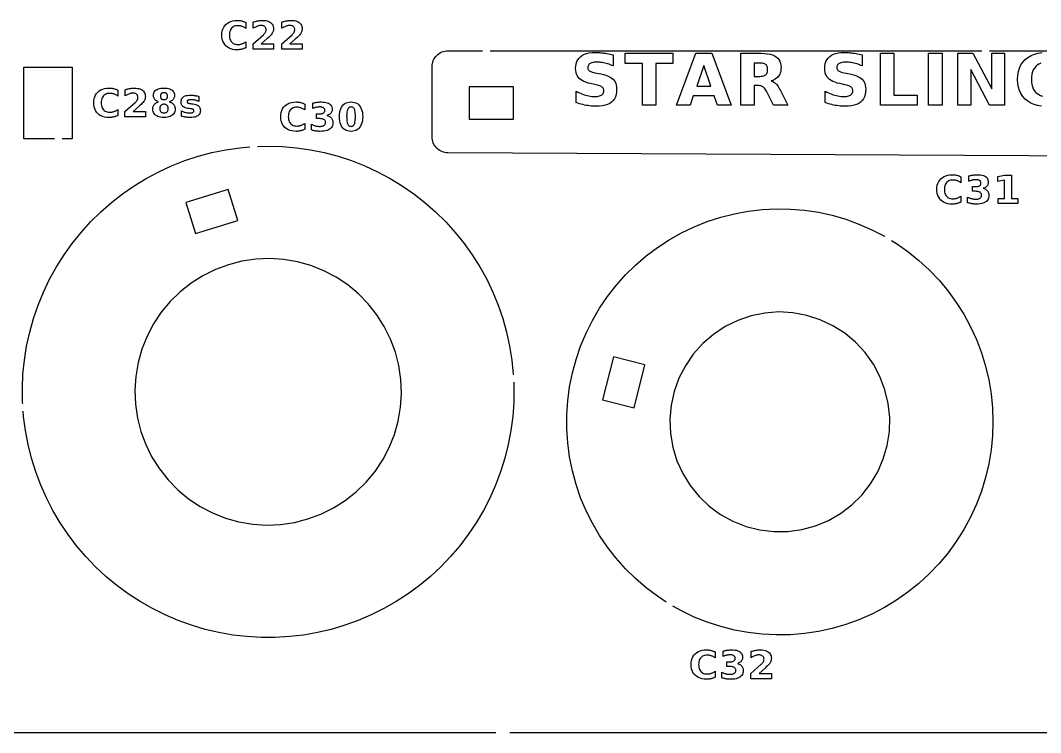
# Model space of a CAD drawing. Header units: millimetres. Extents: x 0 to 300, y 5 to 290.
# Drawn here: x 133.6 to 221.1, y 150 to 211.1 of the extents above; entities that cross this region are included whole.
import ezdxf

# ---------------------------------------------------------------- set-up
doc = ezdxf.new("R2010")
doc.units = ezdxf.units.MM
doc.layers.add('CUT', color=1, linetype='CONTINUOUS')
doc.layers.add('ENGRAVE', color=5, linetype='CONTINUOUS')

msp = doc.modelspace()

# ---------------------------------------------------------------- linework, layer by layer
at = {"layer": 'CUT', "color": 1}
for points in [[(242.2026, 199.3496), (170.2911, 199.7184), (170.1586, 199.7255), (170.0257, 199.7459), (169.8954, 199.7791), (169.7689, 199.825), (169.6475, 199.8829), (169.5324, 199.9525), (169.4246, 200.0329), (169.3252, 200.1235), (169.2351, 200.2234), (169.1552, 200.3316), (169.0862, 200.4471), (169.0289, 200.5688), (168.9837, 200.6954), (168.9512, 200.8259), (168.9315, 200.959), (168.925, 201.0915), (168.925, 207.1018), (168.9315, 207.2348), (168.9513, 207.3683), (168.9841, 207.4992), (169.0296, 207.6262), (169.0873, 207.7482), (169.1567, 207.864), (169.237, 207.9723), (169.3277, 208.0723), (169.4277, 208.163), (169.536, 208.2433), (169.6518, 208.3127), (169.7738, 208.3704), (169.9008, 208.4159), (170.0317, 208.4487), (170.1652, 208.4685), (170.2982, 208.475), (173.259, 208.475)], [(173.909, 208.475), (216.059, 208.475)], [(216.709, 208.475), (245.7018, 208.475)], [(136.55, 200.925), (133.925, 200.925), (133.925, 207.075), (138.075, 207.075), (138.075, 200.925), (137.2, 200.925)], [(133.8256, 178.2023), (133.8176, 178.3137), (133.8001, 179.5283), (133.8526, 180.7418), (133.9749, 181.9503), (134.1667, 183.1498), (134.4272, 184.3362), (134.7557, 185.5056), (135.1509, 186.6542), (135.6117, 187.7781), (136.1365, 188.8735), (136.7235, 189.9369), (137.3709, 190.9648), (138.0763, 191.9536), (138.8376, 192.9001), (139.6521, 193.8012), (140.5172, 194.6539), (141.4299, 195.4554), (142.3874, 196.2029), (143.3863, 196.894), (144.4233, 197.5264), (145.4951, 198.098), (146.598, 198.607), (147.7284, 199.0515), (148.8826, 199.4302), (150.0566, 199.7417), (151.2467, 199.9851), (152.4487, 200.1596), (153.3022, 200.2335)], [(153.9507, 200.2729), (154.8731, 200.2995), (156.0872, 200.2644), (157.2974, 200.1595), (158.4995, 199.9851), (159.6895, 199.7417), (160.8635, 199.4301), (162.0177, 199.0514), (163.1481, 198.6068), (164.251, 198.0979), (165.3228, 197.5263), (166.3598, 196.8938), (167.3587, 196.2027), (168.3161, 195.4552), (169.2289, 194.6537), (170.0939, 193.801), (170.9084, 192.8999), (171.6697, 191.9533), (172.3751, 190.9645), (173.0224, 189.9367), (173.6094, 188.8732), (174.1342, 187.7778), (174.595, 186.6539), (174.9902, 185.5053), (175.3187, 184.3359), (175.5792, 183.1495), (175.7709, 181.95), (175.8933, 180.7415), (175.8952, 180.6959)], [(189.0059, 161.1907), (188.2467, 161.6867), (187.2809, 162.4131), (186.3652, 163.2018), (185.5037, 164.0492), (184.7, 164.9517), (183.9578, 165.9054), (183.2802, 166.906), (182.6702, 167.9492), (182.1305, 169.0305), (181.6634, 170.145), (181.271, 171.288), (180.9551, 172.4545), (180.7169, 173.6392), (180.5575, 174.8371), (180.4776, 176.043), (180.4776, 177.2514), (180.5575, 178.4573), (180.7169, 179.6552), (180.9551, 180.8399), (181.2711, 182.0063), (181.6635, 183.1493), (182.1306, 184.2639), (182.6703, 185.3451), (183.2803, 186.3883), (183.9579, 187.389), (184.7002, 188.3426), (185.5039, 189.2451), (186.3654, 190.0925), (187.2811, 190.8812), (188.2469, 191.6075), (189.2586, 192.2685), (190.3118, 192.8611), (191.4018, 193.3829), (192.5239, 193.8315), (193.6733, 194.2049), (194.8448, 194.5016), (196.0333, 194.7201), (197.2337, 194.8597), (198.4407, 194.9196), (199.649, 194.8996), (200.8533, 194.7998), (202.0484, 194.6206), (203.2291, 194.3628), (204.3901, 194.0276), (205.5265, 193.6164), (206.6331, 193.1309), (207.7053, 192.5734), (207.7549, 192.5432)], [(208.3106, 192.2059), (208.7383, 191.9462), (209.7276, 191.2521), (210.6688, 190.4942), (211.5579, 189.6757), (212.391, 188.8003), (213.1643, 187.8717), (213.8747, 186.894), (214.5188, 185.8715), (215.094, 184.8087), (215.5976, 183.7102), (216.0276, 182.5808), (216.3819, 181.4255), (216.6592, 180.2492), (216.8581, 179.0572), (216.9778, 177.8547), (217.0177, 176.6469), (216.9777, 175.4391), (216.858, 174.2366), (216.6591, 173.0446), (216.3819, 171.8683), (216.0275, 170.713), (215.5975, 169.5836), (215.0938, 168.4851), (214.5186, 167.4223), (213.8745, 166.3998), (213.1642, 165.4222), (212.3908, 164.4936), (211.5577, 163.6181), (210.6686, 162.7997), (209.7273, 162.0418), (208.738, 161.3477), (207.705, 160.7206), (206.6329, 160.1631), (205.5262, 159.6776), (204.3898, 159.2664), (203.2288, 158.9312), (202.0481, 158.6734), (200.853, 158.4943), (199.6487, 158.3945), (198.4404, 158.3745), (197.2334, 158.4344), (196.033, 158.574), (194.8445, 158.7926), (193.673, 159.0893), (192.5237, 159.4627), (191.4015, 159.9113), (190.3115, 160.4331), (189.562, 160.8549)], [(175.9233, 180.0465), (175.9457, 179.528), (175.9282, 178.3134), (175.8408, 177.1019), (175.6837, 175.8974), (175.4574, 174.704), (175.1628, 173.5256), (174.8008, 172.3661), (174.3726, 171.2294), (173.8796, 170.1193), (173.3234, 169.0394), (172.706, 167.9933), (172.0293, 166.9846), (171.2957, 166.0165), (170.5075, 165.0923), (169.6673, 164.215), (168.778, 163.3876), (167.8425, 162.6128), (166.864, 161.8932), (165.8456, 161.2312), (164.7907, 160.6289), (163.7029, 160.0884), (162.5858, 159.6115), (161.443, 159.1997), (160.2784, 158.8544), (159.0959, 158.5768), (157.8994, 158.3678), (156.6927, 158.2281), (155.4801, 158.1581), (154.2654, 158.1582), (153.0527, 158.2281), (151.8461, 158.3679), (150.6496, 158.5769), (149.467, 158.8545), (148.3025, 159.1998), (147.1597, 159.6116), (146.0426, 160.0885), (144.9548, 160.629), (143.9, 161.2313), (142.8816, 161.8934), (141.903, 162.613), (140.9675, 163.3878), (140.0782, 164.2153), (139.2381, 165.0925), (138.4499, 166.0168), (137.7163, 166.9849), (137.0396, 167.9936), (136.4222, 169.0397), (135.8661, 170.1196), (135.3731, 171.2297), (134.9449, 172.3664), (134.5829, 173.5259), (134.2883, 174.7043), (134.0621, 175.8977), (133.905, 177.1022), (133.8724, 177.554)], [(125.6, 150), (174.4, 150)], [(175.6, 150), (224.4, 150)]]:
    msp.add_lwpolyline(points, dxfattribs=at)
for points in [[(172.105, 202.605), (175.895, 202.605), (175.895, 205.395), (172.105, 205.395), (172.105, 202.605)], [(152.2695, 193.9214), (151.438, 196.5846), (147.8203, 195.4551), (148.6518, 192.7919), (152.2695, 193.9214)], [(164.8324, 184.8223), (164.1927, 185.8327), (163.4509, 186.7707), (162.6151, 187.626), (161.6945, 188.3893), (160.6991, 189.0521), (159.6399, 189.6073), (158.5285, 190.0487), (157.377, 190.3715), (156.1981, 190.5722), (155.0047, 190.6486), (153.8098, 190.5998), (152.6266, 190.4263), (151.468, 190.1302), (150.3467, 189.7145), (149.275, 189.1839), (148.2646, 188.5442), (147.3266, 187.8024), (146.4713, 186.9666), (145.708, 186.046), (145.0452, 185.0506), (144.49, 183.9914), (144.0486, 182.88), (143.7258, 181.7286), (143.5251, 180.5497), (143.4488, 179.3562), (143.4976, 178.1614), (143.671, 176.9781), (143.9672, 175.8195), (144.3828, 174.6982), (144.9134, 173.6265), (145.5531, 172.6161), (146.2949, 171.6781), (147.1307, 170.8228), (148.0513, 170.0596), (149.0467, 169.3967), (150.1059, 168.8416), (151.2173, 168.4002), (152.3688, 168.0773), (153.5477, 167.8766), (154.7411, 167.8003), (155.936, 167.8491), (157.1192, 168.0225), (158.2778, 168.3187), (159.3991, 168.7343), (160.4708, 169.2649), (161.4812, 169.9046), (162.4192, 170.6464), (163.2745, 171.4822), (164.0377, 172.4029), (164.7006, 173.3982), (165.2558, 174.4574), (165.6972, 175.5688), (166.02, 176.7203), (166.2207, 177.8992), (166.297, 179.0926), (166.2482, 180.2875), (166.0748, 181.4707), (165.7786, 182.6293), (165.363, 183.7506), (164.8324, 184.8223)], [(198.6632, 186.0716), (197.4587, 185.984), (196.2753, 185.7432), (195.1323, 185.353), (194.0487, 184.8198), (193.0421, 184.1525), (192.1291, 183.3619), (191.3248, 182.461), (190.6422, 181.4647), (190.0926, 180.3893), (189.6851, 179.2524), (189.4263, 178.0728), (189.3205, 176.8697), (189.3693, 175.663), (189.5721, 174.4725), (189.9255, 173.3176), (190.4236, 172.2174), (191.0584, 171.19), (191.8193, 170.2521), (192.6939, 169.4193), (193.6678, 168.7051), (194.7251, 168.1214), (195.8483, 167.6776), (197.0191, 167.3811), (198.2181, 167.2368), (199.4258, 167.247), (200.6222, 167.4115), (201.7878, 167.7277), (202.9034, 168.1903), (203.9506, 168.7918), (204.9124, 169.5223), (205.7728, 170.3697), (206.5178, 171.3203), (207.1352, 172.3583), (207.6147, 173.4667), (207.9486, 174.6273), (208.1313, 175.8211), (208.1598, 177.0285), (208.0337, 178.2296), (207.755, 179.4047), (207.3284, 180.5346), (206.7608, 181.6006), (206.0615, 182.5852), (205.2421, 183.4724), (204.3159, 184.2475), (203.2982, 184.8978), (202.2058, 185.4126), (201.0564, 185.7835), (199.8691, 186.0043), (198.6632, 186.0716)], [(187.1825, 181.5294), (184.4779, 182.2143), (183.5475, 178.5403), (186.2521, 177.8554), (187.1825, 181.5294)]]:
    msp.add_lwpolyline(points, close=True, dxfattribs=at)
at = {"layer": 'ENGRAVE', "color": 5}
for points in [[(152.9114, 208.7097), (152.8527, 208.6835), (152.7932, 208.6598), (152.7328, 208.6385), (152.6716, 208.6196), (152.6097, 208.6032), (152.5468, 208.5893), (152.4831, 208.5779), (152.4184, 208.569), (152.3529, 208.5627), (152.2864, 208.5589), (152.219, 208.5576), (152.0237, 208.5671), (151.8423, 208.5953), (151.675, 208.6425), (151.5217, 208.7085), (151.3824, 208.7933), (151.2571, 208.897), (151.1487, 209.0168), (151.06, 209.1501), (150.991, 209.2968), (150.9417, 209.4569), (150.9122, 209.6304), (150.9023, 209.8174), (150.9122, 210.0049), (150.9417, 210.1788), (150.991, 210.3393), (151.06, 210.4862), (151.1487, 210.6196), (151.2571, 210.7394), (151.3824, 210.8431), (151.5217, 210.928), (151.675, 210.994), (151.8423, 211.0411), (152.0237, 211.0694), (152.219, 211.0788), (152.2864, 211.0775), (152.3529, 211.0737), (152.4184, 211.0674), (152.4831, 211.0585), (152.5468, 211.0472), (152.6097, 211.0332), (152.6716, 211.0168), (152.7328, 210.998), (152.7932, 210.9767), (152.8527, 210.9529), (152.9114, 210.9268), (152.9694, 210.8981), (152.9694, 210.3952), (152.9114, 210.4331), (152.8538, 210.4674), (152.7964, 210.4982), (152.7393, 210.5254), (152.6825, 210.5492), (152.6259, 210.5694), (152.569, 210.5863), (152.5111, 210.6001), (152.4522, 210.6109), (152.3923, 210.6186), (152.3314, 210.6232), (152.2695, 210.6247), (152.1617, 210.6187), (152.0619, 210.6008), (151.97, 210.571), (151.8861, 210.5292), (151.8101, 210.4755), (151.7421, 210.4099), (151.6835, 210.3337), (151.6354, 210.2485), (151.5981, 210.1543), (151.5714, 210.0511), (151.5554, 209.9388), (151.5501, 209.8174), (151.5554, 209.6966), (151.5714, 209.5847), (151.5981, 209.4817), (151.6354, 209.3877), (151.6835, 209.3027), (151.7421, 209.2266), (151.8101, 209.1609), (151.8861, 209.1072), (151.97, 209.0655), (152.0619, 209.0356), (152.1617, 209.0177), (152.2695, 209.0117), (152.3314, 209.0133), (152.3923, 209.0179), (152.4522, 209.0256), (152.5111, 209.0363), (152.569, 209.0502), (152.6259, 209.0671), (152.6825, 209.0873), (152.7393, 209.111), (152.7964, 209.1383), (152.8538, 209.1691), (152.9114, 209.2034), (152.9694, 209.2412), (152.9694, 208.7383), (152.9114, 208.7097)], [(155.3455, 208.6048), (153.5796, 208.6048), (153.5796, 209.0655), (154.4666, 209.8483), (154.5045, 209.884), (154.539, 209.9194), (154.57, 209.9545), (154.5975, 209.9894), (154.6217, 210.024), (154.6424, 210.0583), (154.6598, 210.0927), (154.674, 210.1276), (154.6851, 210.1629), (154.693, 210.1986), (154.6978, 210.2348), (154.6994, 210.2715), (154.6962, 210.3266), (154.6866, 210.378), (154.6707, 210.4257), (154.6484, 210.4697), (154.6197, 210.51), (154.5846, 210.5466), (154.5443, 210.5784), (154.4997, 210.6044), (154.451, 210.6247), (154.398, 210.6392), (154.3408, 210.6478), (154.2794, 210.6507), (154.2298, 210.649), (154.1787, 210.6438), (154.126, 210.6351), (154.0718, 210.6229), (154.0161, 210.6072), (153.9588, 210.5881), (153.9001, 210.5655), (153.84, 210.5395), (153.7785, 210.5102), (153.7157, 210.4774), (153.6516, 210.4413), (153.5861, 210.4017), (153.5861, 210.9356), (153.6565, 210.958), (153.7266, 210.9785), (153.7965, 210.9972), (153.866, 211.0141), (153.9353, 211.029), (154.0044, 211.0422), (154.0731, 211.0534), (154.1413, 211.0625), (154.209, 211.0696), (154.2764, 211.0747), (154.3432, 211.0778), (154.4097, 211.0788), (154.5496, 211.0735), (154.6788, 211.0575), (154.7972, 211.0308), (154.9048, 210.9934), (155.0016, 210.9454), (155.0875, 210.8867), (155.1614, 210.8185), (155.2218, 210.7419), (155.2688, 210.6568), (155.3024, 210.5634), (155.3225, 210.4615), (155.3292, 210.3513), (155.3264, 210.2858), (155.3179, 210.2219), (155.3036, 210.1594), (155.2837, 210.0984), (155.258, 210.039), (155.2267, 209.981), (155.1862, 209.9205), (155.1332, 209.8536), (155.0676, 209.7802), (154.9894, 209.7003), (154.8987, 209.614), (154.7954, 209.5212), (154.2762, 209.0655), (155.3455, 209.0655), (155.3455, 208.6048)], [(157.7982, 208.6048), (156.0322, 208.6048), (156.0322, 209.0655), (156.9193, 209.8483), (156.9572, 209.884), (156.9916, 209.9194), (157.0226, 209.9545), (157.0502, 209.9894), (157.0744, 210.024), (157.0951, 210.0583), (157.1125, 210.0927), (157.1267, 210.1276), (157.1378, 210.1629), (157.1457, 210.1986), (157.1505, 210.2348), (157.152, 210.2715), (157.1488, 210.3266), (157.1393, 210.378), (157.1233, 210.4257), (157.101, 210.4697), (157.0723, 210.51), (157.0373, 210.5466), (156.9969, 210.5784), (156.9524, 210.6044), (156.9036, 210.6247), (156.8507, 210.6392), (156.7935, 210.6478), (156.7321, 210.6507), (156.6825, 210.649), (156.6314, 210.6438), (156.5787, 210.6351), (156.5245, 210.6229), (156.4688, 210.6072), (156.4115, 210.5881), (156.3527, 210.5655), (156.2927, 210.5395), (156.2312, 210.5102), (156.1684, 210.4774), (156.1043, 210.4413), (156.0388, 210.4017), (156.0388, 210.9356), (156.1091, 210.958), (156.1793, 210.9785), (156.2491, 210.9972), (156.3187, 211.0141), (156.388, 211.029), (156.457, 211.0422), (156.5257, 211.0534), (156.5939, 211.0625), (156.6617, 211.0696), (156.729, 211.0747), (156.7959, 211.0778), (156.8623, 211.0788), (157.0023, 211.0735), (157.1315, 211.0575), (157.2499, 211.0308), (157.3575, 210.9934), (157.4542, 210.9454), (157.5402, 210.8867), (157.6141, 210.8185), (157.6745, 210.7419), (157.7215, 210.6568), (157.7551, 210.5634), (157.7752, 210.4615), (157.7819, 210.3513), (157.7791, 210.2858), (157.7705, 210.2219), (157.7563, 210.1594), (157.7363, 210.0984), (157.7107, 210.039), (157.6794, 209.981), (157.6389, 209.9205), (157.5859, 209.8536), (157.5203, 209.7802), (157.4421, 209.7003), (157.3514, 209.614), (157.2481, 209.5212), (156.7289, 209.0655), (157.7982, 209.0655), (157.7982, 208.6048)], [(184.2179, 207.2723), (184.0981, 207.3158), (183.9792, 207.3549), (183.8613, 207.3894), (183.7445, 207.4195), (183.6292, 207.445), (183.516, 207.4659), (183.4051, 207.4822), (183.2962, 207.4938), (183.1895, 207.5007), (183.085, 207.5031), (182.9537, 207.4999), (182.8344, 207.4905), (182.727, 207.4747), (182.6315, 207.4527), (182.5479, 207.4243), (182.4763, 207.3897), (182.4161, 207.3484), (182.3669, 207.3002), (182.3286, 207.245), (182.3012, 207.1828), (182.2848, 207.1137), (182.2794, 207.0376), (182.2831, 206.9801), (182.2941, 206.927), (182.3126, 206.8783), (182.3384, 206.834), (182.3716, 206.7941), (182.4121, 206.7586), (182.4624, 206.726), (182.5247, 206.6951), (182.599, 206.6657), (182.6853, 206.6379), (182.7837, 206.6117), (182.8941, 206.587), (183.3834, 206.4885), (183.6192, 206.4345), (183.831, 206.3718), (184.019, 206.3005), (184.1831, 206.2206), (184.3234, 206.1321), (184.4397, 206.035), (184.5355, 205.9264), (184.6138, 205.8036), (184.6747, 205.6665), (184.7182, 205.5151), (184.7443, 205.3495), (184.753, 205.1696), (184.7409, 204.9344), (184.7045, 204.7202), (184.6438, 204.527), (184.5588, 204.3547), (184.4495, 204.2034), (184.3159, 204.073), (184.1574, 203.9632), (183.9732, 203.8733), (183.7635, 203.8034), (183.5281, 203.7534), (183.2672, 203.7235), (182.9806, 203.7135), (182.8393, 203.7157), (182.6978, 203.7224), (182.5561, 203.7336), (182.4143, 203.7493), (182.2723, 203.7694), (182.1302, 203.794), (181.9879, 203.823), (181.8457, 203.8564), (181.7035, 203.894), (181.5612, 203.9359), (181.419, 203.9822), (181.2768, 204.0327), (181.2768, 205.0025), (181.4182, 204.93), (181.5581, 204.8638), (181.6964, 204.8037), (181.8331, 204.7499), (181.9682, 204.7023), (182.1018, 204.6609), (182.2338, 204.6258), (182.3642, 204.597), (182.4931, 204.5747), (182.6204, 204.5587), (182.7461, 204.5492), (182.8702, 204.546), (182.9906, 204.5495), (183.1013, 204.5599), (183.2021, 204.5773), (183.2932, 204.6017), (183.3746, 204.633), (183.4461, 204.6713), (183.5072, 204.7161), (183.5572, 204.7668), (183.596, 204.8235), (183.6238, 204.8862), (183.6405, 204.9548), (183.646, 205.0294), (183.6422, 205.0964), (183.6309, 205.158), (183.6121, 205.2144), (183.5857, 205.2654), (183.5517, 205.3112), (183.5102, 205.3516), (183.4575, 205.3888), (183.3897, 205.4246), (183.307, 205.4591), (183.2092, 205.4922), (183.0964, 205.5241), (182.9687, 205.5546), (182.524, 205.653), (182.3112, 205.7055), (182.1184, 205.7674), (181.9455, 205.8388), (181.7926, 205.9196), (181.6597, 206.0099), (181.5468, 206.1096), (181.4524, 206.2201), (181.3752, 206.3426), (181.3152, 206.4773), (181.2723, 206.6241), (181.2465, 206.783), (181.238, 206.954), (181.2499, 207.1673), (181.2857, 207.3635), (181.3454, 207.5426), (181.4289, 207.7047), (181.5364, 207.8496), (181.6677, 207.9775), (181.8213, 208.0869), (181.9959, 208.1764), (182.1913, 208.2461), (182.4077, 208.2958), (182.6449, 208.3256), (182.903, 208.3356), (183.0259, 208.3341), (183.15, 208.3295), (183.2753, 208.3218), (183.4017, 208.3111), (183.5292, 208.2973), (183.6579, 208.2804), (183.788, 208.2605), (183.9195, 208.2375), (184.0526, 208.2114), (184.1871, 208.1822), (184.3231, 208.15), (184.4606, 208.1148), (184.4606, 207.1719), (184.3388, 207.2243), (184.2179, 207.2723)], [(188.1038, 207.3867), (188.1038, 203.8), (186.955, 203.8), (186.955, 207.3867), (185.4749, 207.3867), (185.4749, 208.255), (189.5808, 208.255), (189.5808, 207.3867), (188.1038, 207.3867)], [(192.9077, 208.255), (194.5578, 203.8), (193.403, 203.8), (193.1225, 204.6116), (191.3262, 204.6116), (191.0427, 203.8), (189.8879, 203.8), (191.5381, 208.255), (192.9077, 208.255)], [(197.428, 208.2468), (197.6822, 208.2222), (197.9104, 208.1812), (198.1124, 208.1237), (198.2884, 208.0499), (198.4382, 207.9596), (198.5635, 207.8516), (198.6661, 207.7245), (198.7459, 207.5784), (198.8029, 207.4132), (198.8371, 207.229), (198.8485, 207.0256), (198.8425, 206.8828), (198.8248, 206.7488), (198.7951, 206.6236), (198.7536, 206.5071), (198.7003, 206.3994), (198.6351, 206.3005), (198.558, 206.2102), (198.4688, 206.1281), (198.3677, 206.0544), (198.2545, 205.9889), (198.1293, 205.9317), (197.9921, 205.8828), (198.0693, 205.8611), (198.1438, 205.8319), (198.2155, 205.7951), (198.2845, 205.7508), (198.3508, 205.699), (198.4143, 205.6396), (198.4766, 205.571), (198.5391, 205.4916), (198.6019, 205.4013), (198.665, 205.3001), (198.7282, 205.1881), (198.7918, 205.0652), (199.4154, 203.8), (198.192, 203.8), (197.6489, 204.907), (197.5941, 205.0126), (197.539, 205.1063), (197.4837, 205.1883), (197.4281, 205.2585), (197.3723, 205.3169), (197.3162, 205.3636), (197.2569, 205.401), (197.1914, 205.4316), (197.1196, 205.4553), (197.0417, 205.4723), (196.9575, 205.4825), (196.8671, 205.4859), (196.5419, 205.4859), (196.5419, 203.8), (195.3931, 203.8), (195.3931, 208.255), (197.1476, 208.255), (197.428, 208.2468)], [(205.5728, 207.2723), (205.4529, 207.3158), (205.3341, 207.3549), (205.2162, 207.3894), (205.0993, 207.4195), (204.9841, 207.445), (204.8709, 207.4659), (204.7599, 207.4822), (204.6511, 207.4938), (204.5444, 207.5007), (204.4399, 207.5031), (204.3086, 207.4999), (204.1892, 207.4905), (204.0818, 207.4747), (203.9863, 207.4527), (203.9028, 207.4243), (203.8312, 207.3897), (203.771, 207.3484), (203.7218, 207.3002), (203.6835, 207.245), (203.6561, 207.1828), (203.6397, 207.1137), (203.6342, 207.0376), (203.6379, 206.9801), (203.649, 206.927), (203.6674, 206.8783), (203.6932, 206.834), (203.7264, 206.7941), (203.767, 206.7586), (203.8173, 206.726), (203.8796, 206.6951), (203.9539, 206.6657), (204.0402, 206.6379), (204.1386, 206.6117), (204.2489, 206.587), (204.7383, 206.4885), (204.974, 206.4345), (205.1859, 206.3718), (205.3739, 206.3005), (205.538, 206.2206), (205.6782, 206.1321), (205.7946, 206.035), (205.8903, 205.9264), (205.9687, 205.8036), (206.0296, 205.6665), (206.0731, 205.5151), (206.0992, 205.3495), (206.1079, 205.1696), (206.0958, 204.9344), (206.0593, 204.7202), (205.9986, 204.527), (205.9136, 204.3547), (205.8043, 204.2034), (205.6708, 204.073), (205.5123, 203.9632), (205.3281, 203.8733), (205.1184, 203.8034), (204.883, 203.7534), (204.622, 203.7235), (204.3355, 203.7135), (204.1941, 203.7157), (204.0526, 203.7224), (203.911, 203.7336), (203.7692, 203.7493), (203.6272, 203.7694), (203.485, 203.794), (203.3428, 203.823), (203.2006, 203.8564), (203.0583, 203.894), (202.9161, 203.9359), (202.7739, 203.9822), (202.6316, 204.0327), (202.6316, 205.0025), (202.7731, 204.93), (202.9129, 204.8638), (203.0512, 204.8037), (203.188, 204.7499), (203.3231, 204.7023), (203.4567, 204.6609), (203.5887, 204.6258), (203.7191, 204.597), (203.848, 204.5747), (203.9752, 204.5587), (204.1009, 204.5492), (204.2251, 204.546), (204.3455, 204.5495), (204.4561, 204.5599), (204.557, 204.5773), (204.6481, 204.6017), (204.7294, 204.633), (204.801, 204.6713), (204.862, 204.7161), (204.912, 204.7668), (204.9509, 204.8235), (204.9787, 204.8862), (204.9953, 204.9548), (205.0009, 205.0294), (204.9971, 205.0964), (204.9858, 205.158), (204.9669, 205.2144), (204.9405, 205.2654), (204.9066, 205.3112), (204.8651, 205.3516), (204.8124, 205.3888), (204.7446, 205.4246), (204.6618, 205.4591), (204.5641, 205.4922), (204.4513, 205.5241), (204.3235, 205.5546), (203.8789, 205.653), (203.6661, 205.7055), (203.4733, 205.7674), (203.3004, 205.8388), (203.1475, 205.9196), (203.0146, 206.0099), (202.9017, 206.1096), (202.8073, 206.2201), (202.7301, 206.3426), (202.67, 206.4773), (202.6272, 206.6241), (202.6014, 206.783), (202.5928, 206.954), (202.6048, 207.1673), (202.6406, 207.3635), (202.7003, 207.5426), (202.7838, 207.7047), (202.8912, 207.8496), (203.0225, 207.9775), (203.1762, 208.0869), (203.3508, 208.1764), (203.5462, 208.2461), (203.7625, 208.2958), (203.9998, 208.3256), (204.2579, 208.3356), (204.3808, 208.3341), (204.5049, 208.3295), (204.6301, 208.3218), (204.7565, 208.3111), (204.8841, 208.2973), (205.0128, 208.2804), (205.1429, 208.2605), (205.2744, 208.2375), (205.4074, 208.2114), (205.542, 208.1822), (205.678, 208.15), (205.8155, 208.1148), (205.8155, 207.1719), (205.6937, 207.2243), (205.5728, 207.2723)], [(210.5269, 204.6683), (210.5269, 203.8), (207.3609, 203.8), (207.3609, 208.255), (208.5098, 208.255), (208.5098, 204.6683), (210.5269, 204.6683)], [(211.4994, 208.255), (212.6482, 208.255), (212.6482, 203.8), (211.4994, 203.8), (211.4994, 208.255)], [(216.921, 208.255), (218.0101, 208.255), (218.0101, 203.8), (216.7271, 203.8), (215.1068, 206.8556), (215.1068, 203.8), (214.0176, 203.8), (214.0176, 208.255), (215.3007, 208.255), (216.921, 205.1995), (216.921, 208.255)], [(197.4851, 206.3729), (197.543, 206.4139), (197.5909, 206.4635), (197.63, 206.5227), (197.6605, 206.5915), (197.6822, 206.6699), (197.6953, 206.7579), (197.6997, 206.8556), (197.6953, 206.9522), (197.6822, 207.0392), (197.6605, 207.1167), (197.63, 207.1845), (197.5909, 207.2426), (197.543, 207.2912), (197.4851, 207.3313), (197.4158, 207.3642), (197.3352, 207.3897), (197.2433, 207.4079), (197.14, 207.4189), (197.0253, 207.4225), (196.5419, 207.4225), (196.5419, 206.2797), (197.0253, 206.2797), (197.14, 206.2834), (197.2433, 206.2946), (197.3352, 206.3132), (197.4158, 206.3393), (197.4851, 206.3729)], [(192.2244, 207.2106), (191.6127, 205.4382), (192.8331, 205.4382), (192.2244, 207.2106)], [(141.8664, 202.8787), (141.8069, 202.8549), (141.7465, 202.8336), (141.6854, 202.8148), (141.6234, 202.7984), (141.5605, 202.7844), (141.4968, 202.7731), (141.4321, 202.7642), (141.3666, 202.7579), (141.3001, 202.7541), (141.2327, 202.7528), (141.0374, 202.7622), (140.856, 202.7905), (140.6887, 202.8376), (140.5354, 202.9036), (140.3961, 202.9885), (140.2708, 203.0922), (140.1624, 203.212), (140.0737, 203.3452), (140.0047, 203.4919), (139.9554, 203.6521), (139.9259, 203.8256), (139.916, 204.0126), (139.9259, 204.2), (139.9554, 204.374), (140.0047, 204.5344), (140.0737, 204.6813), (140.1624, 204.8147), (140.2708, 204.9346), (140.3961, 205.0383), (140.5354, 205.1231), (140.6887, 205.1891), (140.856, 205.2363), (141.0374, 205.2645), (141.2327, 205.274), (141.3001, 205.2727), (141.3666, 205.2689), (141.4321, 205.2626), (141.4968, 205.2537), (141.5605, 205.2423), (141.6234, 205.2284), (141.6854, 205.212), (141.7465, 205.1931), (141.8069, 205.1718), (141.8664, 205.1481), (141.9252, 205.1219), (141.9831, 205.0933), (141.9831, 204.5904), (141.9252, 204.6282), (141.8675, 204.6625), (141.8101, 204.6933), (141.753, 204.7206), (141.6962, 204.7443), (141.6396, 204.7645), (141.5827, 204.7814), (141.5248, 204.7953), (141.4659, 204.806), (141.406, 204.8137), (141.3451, 204.8183), (141.2832, 204.8199), (141.1754, 204.8139), (141.0756, 204.796), (140.9837, 204.7661), (140.8998, 204.7244), (140.8239, 204.6707), (140.7559, 204.605), (140.6972, 204.5289), (140.6492, 204.4437), (140.6118, 204.3495), (140.5851, 204.2462), (140.5691, 204.1339), (140.5638, 204.0126), (140.5691, 203.8917), (140.5851, 203.7798), (140.6118, 203.6769), (140.6492, 203.5829), (140.6972, 203.4978), (140.7559, 203.4217), (140.8239, 203.3561), (140.8998, 203.3024), (140.9837, 203.2606), (141.0756, 203.2308), (141.1754, 203.2129), (141.2832, 203.2069), (141.3451, 203.2084), (141.406, 203.213), (141.4659, 203.2207), (141.5248, 203.2315), (141.5827, 203.2453), (141.6396, 203.2622), (141.6962, 203.2824), (141.753, 203.3062), (141.8101, 203.3334), (141.8675, 203.3642), (141.9252, 203.3986), (141.9831, 203.4364), (141.9831, 202.9335), (141.9252, 202.9048), (141.8664, 202.8787)], [(144.3592, 202.8), (142.5933, 202.8), (142.5933, 203.2606), (143.4803, 204.0435), (143.5182, 204.0792), (143.5527, 204.1146), (143.5837, 204.1497), (143.6113, 204.1845), (143.6354, 204.2191), (143.6561, 204.2535), (143.6735, 204.2879), (143.6878, 204.3227), (143.6988, 204.358), (143.7068, 204.3938), (143.7115, 204.43), (143.7131, 204.4667), (143.7099, 204.5218), (143.7003, 204.5732), (143.6844, 204.6209), (143.6621, 204.6649), (143.6334, 204.7052), (143.5983, 204.7417), (143.558, 204.7736), (143.5134, 204.7996), (143.4647, 204.8199), (143.4117, 204.8343), (143.3545, 204.843), (143.2932, 204.8459), (143.2436, 204.8442), (143.1924, 204.8389), (143.1398, 204.8302), (143.0856, 204.818), (143.0298, 204.8024), (142.9725, 204.7832), (142.9138, 204.7607), (142.8537, 204.7347), (142.7923, 204.7053), (142.7295, 204.6726), (142.6653, 204.6364), (142.5998, 204.5969), (142.5998, 205.1307), (142.6702, 205.1531), (142.7403, 205.1737), (142.8102, 205.1924), (142.8798, 205.2092), (142.9491, 205.2242), (143.0181, 205.2373), (143.0868, 205.2485), (143.155, 205.2577), (143.2228, 205.2648), (143.2901, 205.2699), (143.357, 205.2729), (143.4234, 205.274), (143.5634, 205.2686), (143.6926, 205.2526), (143.8109, 205.2259), (143.9185, 205.1886), (144.0153, 205.1406), (144.1013, 205.0819), (144.1751, 205.0137), (144.2355, 204.937), (144.2825, 204.852), (144.3161, 204.7586), (144.3363, 204.6567), (144.343, 204.5464), (144.3401, 204.481), (144.3316, 204.417), (144.3173, 204.3546), (144.2974, 204.2936), (144.2718, 204.2341), (144.2404, 204.1761), (144.2, 204.1157), (144.1469, 204.0487), (144.0813, 203.9753), (144.0032, 203.8955), (143.9124, 203.8091), (143.8091, 203.7163), (143.2899, 203.2606), (144.3592, 203.2606), (144.3592, 202.8)], [(145.2387, 204.2147), (145.1922, 204.2549), (145.1518, 204.299), (145.1174, 204.347), (145.0894, 204.3988), (145.0675, 204.4545), (145.0519, 204.5139), (145.0426, 204.5771), (145.0395, 204.6441), (145.0458, 204.7425), (145.065, 204.8329), (145.0968, 204.9151), (145.1414, 204.9891), (145.1988, 205.055), (145.2689, 205.1128), (145.3514, 205.1621), (145.4458, 205.2023), (145.5521, 205.2337), (145.6704, 205.2561), (145.8006, 205.2695), (145.9428, 205.274), (146.0839, 205.2695), (146.2133, 205.2561), (146.331, 205.2339), (146.4368, 205.2027), (146.531, 205.1626), (146.6133, 205.1136), (146.6835, 205.0561), (146.7408, 204.9902), (146.7855, 204.9161), (146.8173, 204.8337), (146.8365, 204.743), (146.8428, 204.6441), (146.8397, 204.5771), (146.8303, 204.5139), (146.8146, 204.4545), (146.7926, 204.3988), (146.7643, 204.347), (146.7297, 204.299), (146.689, 204.2549), (146.6423, 204.2147), (146.5895, 204.1786), (146.5308, 204.1464), (146.466, 204.1182), (146.3952, 204.0939), (146.4743, 204.0688), (146.5467, 204.0389), (146.6123, 204.0042), (146.6712, 203.9648), (146.7234, 203.9207), (146.7688, 203.8718), (146.8073, 203.8183), (146.8389, 203.7603), (146.8634, 203.6978), (146.8809, 203.6309), (146.8914, 203.5595), (146.8949, 203.4836), (146.8883, 203.3681), (146.8682, 203.2623), (146.8349, 203.1664), (146.7882, 203.0803), (146.7282, 203.004), (146.6549, 202.9375), (146.5684, 202.8811), (146.469, 202.8349), (146.3568, 202.799), (146.2317, 202.7733), (146.0937, 202.7579), (145.9428, 202.7528), (145.7913, 202.7579), (145.6528, 202.7733), (145.5271, 202.799), (145.4143, 202.8349), (145.3145, 202.8811), (145.2274, 202.9375), (145.1536, 203.004), (145.0932, 203.0803), (145.0462, 203.1664), (145.0126, 203.2623), (144.9925, 203.3681), (144.9857, 203.4836), (144.9892, 203.5595), (144.9998, 203.6309), (145.0173, 203.6978), (145.0418, 203.7603), (145.0733, 203.8183), (145.1119, 203.8718), (145.1573, 203.9207), (145.2094, 203.9648), (145.2683, 204.0042), (145.334, 204.0389), (145.4063, 204.0688), (145.4854, 204.0939), (145.4147, 204.1182), (145.35, 204.1464), (145.2913, 204.1786), (145.2387, 204.2147)], [(145.652, 204.4524), (145.6677, 204.4171), (145.6878, 204.3855), (145.7125, 204.3576), (145.7412, 204.3337), (145.7739, 204.3142), (145.8103, 204.299), (145.8506, 204.2882), (145.8948, 204.2817), (145.9428, 204.2795), (145.9897, 204.2817), (146.033, 204.2882), (146.0726, 204.299), (146.1084, 204.3142), (146.1406, 204.3337), (146.169, 204.3576), (146.1934, 204.3855), (146.2133, 204.4171), (146.2288, 204.4524), (146.2399, 204.4914), (146.2465, 204.5342), (146.2488, 204.5806), (146.2465, 204.627), (146.2399, 204.6697), (146.2288, 204.7086), (146.2133, 204.7437), (146.1934, 204.7751), (146.169, 204.8028), (146.1406, 204.8264), (146.1084, 204.8457), (146.0726, 204.8608), (146.033, 204.8715), (145.9897, 204.8779), (145.9428, 204.8801), (145.8948, 204.8779), (145.8506, 204.8714), (145.8103, 204.8605), (145.7739, 204.8454), (145.7412, 204.8258), (145.7125, 204.802), (145.6878, 204.7741), (145.6677, 204.7426), (145.652, 204.7076), (145.6409, 204.6689), (145.6341, 204.6265), (145.6319, 204.5806), (145.6341, 204.5342), (145.6409, 204.4914), (145.652, 204.4524)], [(145.7446, 203.8446), (145.7063, 203.8206), (145.6726, 203.7912), (145.6437, 203.7569), (145.6201, 203.718), (145.6018, 203.6744), (145.5887, 203.6263), (145.5808, 203.5735), (145.5782, 203.5161), (145.5808, 203.4588), (145.5887, 203.4061), (145.6018, 203.3581), (145.6201, 203.3147), (145.6437, 203.276), (145.6726, 203.2419), (145.7063, 203.2128), (145.7446, 203.189), (145.7873, 203.1705), (145.8346, 203.1573), (145.8864, 203.1493), (145.9428, 203.1467), (145.9986, 203.1493), (146.0498, 203.1573), (146.0966, 203.1705), (146.1388, 203.189), (146.1765, 203.2128), (146.2097, 203.2419), (146.238, 203.276), (146.2612, 203.3147), (146.2793, 203.3581), (146.2922, 203.4061), (146.2999, 203.4588), (146.3025, 203.5161), (146.2999, 203.574), (146.2922, 203.6271), (146.2793, 203.6754), (146.2612, 203.7191), (146.238, 203.7579), (146.2097, 203.792), (146.1765, 203.8211), (146.1388, 203.8449), (146.0966, 203.8634), (146.0498, 203.8767), (145.9986, 203.8846), (145.9428, 203.8872), (145.8864, 203.8846), (145.8346, 203.8766), (145.7873, 203.8632), (145.7446, 203.8446)], [(148.877, 204.1482), (148.8157, 204.171), (148.7551, 204.1916), (148.6953, 204.21), (148.6361, 204.2263), (148.5777, 204.2404), (148.5202, 204.2524), (148.4638, 204.2621), (148.4085, 204.2697), (148.3542, 204.2752), (148.301, 204.2784), (148.249, 204.2795), (148.196, 204.2783), (148.1478, 204.2749), (148.1043, 204.2691), (148.0656, 204.261), (148.0316, 204.2507), (148.0024, 204.238), (147.9778, 204.2229), (147.9576, 204.2053), (147.942, 204.1853), (147.9308, 204.1628), (147.924, 204.1377), (147.9218, 204.1102), (147.9235, 204.0878), (147.9286, 204.0672), (147.9371, 204.0484), (147.9489, 204.0314), (147.9642, 204.0162), (147.9828, 204.0028), (148.0059, 203.9909), (148.0343, 203.98), (148.0681, 203.9702), (148.1073, 203.9616), (148.1518, 203.954), (148.2018, 203.9475), (148.3043, 203.9328), (148.4454, 203.9118), (148.5701, 203.8867), (148.6786, 203.8575), (148.7709, 203.8243), (148.8468, 203.787), (148.9065, 203.7456), (148.9538, 203.6981), (148.9924, 203.6424), (149.0225, 203.5784), (149.044, 203.5062), (149.0568, 203.4258), (149.0611, 203.3371), (149.0552, 203.244), (149.0373, 203.159), (149.0074, 203.082), (148.9656, 203.013), (148.9119, 202.9521), (148.8463, 202.8993), (148.7688, 202.8545), (148.6796, 202.8179), (148.5785, 202.7894), (148.4658, 202.7691), (148.3413, 202.7569), (148.205, 202.7528), (148.1445, 202.7536), (148.0832, 202.756), (148.0213, 202.7599), (147.9587, 202.7655), (147.8954, 202.7726), (147.8315, 202.7813), (147.7669, 202.7916), (147.7017, 202.8034), (147.636, 202.8169), (147.5696, 202.8319), (147.5027, 202.8485), (147.4352, 202.8667), (147.4352, 203.3094), (147.4935, 203.2824), (147.5523, 203.2577), (147.6115, 203.2354), (147.6713, 203.2154), (147.7316, 203.1978), (147.7924, 203.1825), (147.8536, 203.1696), (147.9151, 203.159), (147.9769, 203.1507), (148.0391, 203.1449), (148.1015, 203.1413), (148.1643, 203.1402), (148.2189, 203.1415), (148.2689, 203.1454), (148.3141, 203.152), (148.3546, 203.1611), (148.3904, 203.1729), (148.4215, 203.1874), (148.4478, 203.2044), (148.4694, 203.2239), (148.4862, 203.246), (148.4982, 203.2706), (148.5054, 203.2977), (148.5077, 203.3273), (148.5061, 203.3523), (148.5011, 203.375), (148.4929, 203.3955), (148.4813, 203.4138), (148.4665, 203.4299), (148.4483, 203.4437), (148.4253, 203.456), (148.3956, 203.4673), (148.3594, 203.4777), (148.3167, 203.4871), (148.2674, 203.4956), (148.2115, 203.5031), (148.109, 203.5161), (147.9858, 203.5347), (147.8755, 203.5579), (147.7782, 203.5857), (147.6938, 203.6181), (147.6223, 203.6552), (147.5637, 203.6968), (147.516, 203.7446), (147.4769, 203.7999), (147.4465, 203.8628), (147.4248, 203.9334), (147.4118, 204.0115), (147.4075, 204.0972), (147.413, 204.1896), (147.4296, 204.2737), (147.4571, 204.3495), (147.4957, 204.4169), (147.5454, 204.4761), (147.6061, 204.5269), (147.6781, 204.5697), (147.7619, 204.6047), (147.8575, 204.6319), (147.9649, 204.6513), (148.0839, 204.663), (148.2148, 204.6669), (148.2689, 204.6662), (148.324, 204.6641), (148.38, 204.6608), (148.4369, 204.656), (148.4946, 204.6499), (148.5533, 204.6424), (148.6133, 204.6335), (148.675, 204.6231), (148.7385, 204.6111), (148.8036, 204.5976), (148.8705, 204.5825), (148.9391, 204.566), (148.9391, 204.1232), (148.877, 204.1482)], [(157.9607, 201.7155), (157.9019, 201.6893), (157.8424, 201.6656), (157.782, 201.6443), (157.7209, 201.6254), (157.6589, 201.609), (157.596, 201.5951), (157.5323, 201.5837), (157.4676, 201.5748), (157.4021, 201.5685), (157.3356, 201.5647), (157.2683, 201.5634), (157.0729, 201.5729), (156.8916, 201.6011), (156.7242, 201.6483), (156.5709, 201.7143), (156.4316, 201.7991), (156.3063, 201.9028), (156.1979, 202.0226), (156.1092, 202.1559), (156.0402, 202.3026), (155.9909, 202.4627), (155.9614, 202.6362), (155.9515, 202.8232), (155.9614, 203.0107), (155.9909, 203.1846), (156.0402, 203.3451), (156.1092, 203.492), (156.1979, 203.6254), (156.3063, 203.7452), (156.4316, 203.8489), (156.5709, 203.9338), (156.7242, 203.9998), (156.8916, 204.0469), (157.0729, 204.0752), (157.2683, 204.0846), (157.3356, 204.0833), (157.4021, 204.0795), (157.4676, 204.0732), (157.5323, 204.0643), (157.596, 204.0529), (157.6589, 204.039), (157.7209, 204.0226), (157.782, 204.0038), (157.8424, 203.9825), (157.9019, 203.9587), (157.9607, 203.9325), (158.0186, 203.9039), (158.0186, 203.401), (157.9607, 203.4388), (157.903, 203.4732), (157.8456, 203.5039), (157.7885, 203.5312), (157.7317, 203.5549), (157.6752, 203.5752), (157.6182, 203.5921), (157.5603, 203.6059), (157.5014, 203.6167), (157.4415, 203.6243), (157.3806, 203.629), (157.3187, 203.6305), (157.2109, 203.6245), (157.1111, 203.6066), (157.0192, 203.5768), (156.9353, 203.535), (156.8594, 203.4813), (156.7914, 203.4156), (156.7327, 203.3395), (156.6847, 203.2543), (156.6473, 203.1601), (156.6206, 203.0569), (156.6046, 202.9445), (156.5993, 202.8232), (156.6046, 202.7024), (156.6206, 202.5905), (156.6473, 202.4875), (156.6847, 202.3935), (156.7327, 202.3085), (156.7914, 202.2324), (156.8594, 202.1667), (156.9353, 202.113), (157.0192, 202.0712), (157.1111, 202.0414), (157.2109, 202.0235), (157.3187, 202.0175), (157.3806, 202.0191), (157.4415, 202.0237), (157.5014, 202.0314), (157.5603, 202.0421), (157.6182, 202.056), (157.6752, 202.0729), (157.7317, 202.0931), (157.7885, 202.1168), (157.8456, 202.1441), (157.903, 202.1749), (157.9607, 202.2092), (158.0186, 202.247), (158.0186, 201.7441), (157.9607, 201.7155)], [(160.0686, 202.8681), (160.1341, 202.834), (160.1931, 202.7946), (160.2455, 202.7501), (160.2914, 202.7003), (160.3304, 202.6456), (160.3624, 202.5861), (160.3872, 202.5219), (160.405, 202.4529), (160.4156, 202.3792), (160.4192, 202.3007), (160.4115, 202.1851), (160.3884, 202.0791), (160.35, 201.9827), (160.2962, 201.896), (160.227, 201.8189), (160.1425, 201.7514), (160.0432, 201.694), (159.9298, 201.647), (159.8023, 201.6104), (159.6607, 201.5843), (159.505, 201.5687), (159.3352, 201.5634), (159.2728, 201.5643), (159.2103, 201.5668), (159.1478, 201.571), (159.0852, 201.5768), (159.0227, 201.5843), (158.96, 201.5935), (158.8975, 201.6044), (158.8351, 201.617), (158.773, 201.6312), (158.7112, 201.6471), (158.6495, 201.6646), (158.5881, 201.6839), (158.5881, 202.1673), (158.6466, 202.1392), (158.705, 202.1135), (158.7633, 202.0902), (158.8214, 202.0693), (158.8794, 202.0507), (158.9372, 202.0346), (158.9948, 202.021), (159.0522, 202.0098), (159.1091, 202.0011), (159.1658, 201.9948), (159.2222, 201.9911), (159.2782, 201.9899), (159.358, 201.9923), (159.4313, 201.9995), (159.4981, 202.0114), (159.5585, 202.0282), (159.6124, 202.0498), (159.6599, 202.0761), (159.7004, 202.107), (159.7336, 202.142), (159.7594, 202.1811), (159.7778, 202.2244), (159.7888, 202.2719), (159.7925, 202.3235), (159.7888, 202.3766), (159.7774, 202.4253), (159.7586, 202.4694), (159.7321, 202.5091), (159.6982, 202.5443), (159.6566, 202.575), (159.6077, 202.6011), (159.5516, 202.6225), (159.4884, 202.6391), (159.4179, 202.6509), (159.3403, 202.6581), (159.2554, 202.6604), (159.0048, 202.6604), (159.0048, 203.0641), (159.2684, 203.0641), (159.3438, 203.0661), (159.4124, 203.0723), (159.4743, 203.0826), (159.5296, 203.097), (159.5781, 203.1155), (159.62, 203.1381), (159.6553, 203.165), (159.6842, 203.1961), (159.7067, 203.2315), (159.7227, 203.2712), (159.7324, 203.3153), (159.7356, 203.3636), (159.7324, 203.4085), (159.7231, 203.4498), (159.7075, 203.4877), (159.6857, 203.522), (159.6576, 203.5528), (159.6233, 203.58), (159.5833, 203.6034), (159.5381, 203.6225), (159.4878, 203.6374), (159.4323, 203.648), (159.3717, 203.6544), (159.3059, 203.6565), (159.2553, 203.6556), (159.2046, 203.6527), (159.1537, 203.648), (159.1026, 203.6413), (159.0513, 203.6328), (158.9999, 203.6224), (158.9484, 203.6101), (158.897, 203.596), (158.8457, 203.58), (158.7945, 203.5623), (158.7433, 203.5428), (158.6923, 203.5214), (158.6923, 203.9804), (158.754, 203.9971), (158.8156, 204.0123), (158.877, 204.026), (158.9382, 204.0383), (158.9993, 204.0491), (159.0601, 204.0586), (159.1207, 204.0665), (159.1809, 204.073), (159.2408, 204.0781), (159.3003, 204.0817), (159.3594, 204.0839), (159.4182, 204.0846), (159.5694, 204.0803), (159.7074, 204.0673), (159.8322, 204.0457), (159.9437, 204.0155), (160.042, 203.9767), (160.127, 203.9292), (160.1989, 203.873), (160.2577, 203.8081), (160.3034, 203.7345), (160.3361, 203.6521), (160.3557, 203.561), (160.3622, 203.4612), (160.3591, 203.3923), (160.3497, 203.3277), (160.3341, 203.2673), (160.3123, 203.2113), (160.2842, 203.1596), (160.2499, 203.1121), (160.2095, 203.069), (160.1631, 203.0304), (160.1107, 202.9963), (160.0524, 202.9667), (159.9881, 202.9415), (159.9179, 202.9209), (159.9965, 202.8971), (160.0686, 202.8681)], [(162.9125, 202.2883), (162.8619, 202.1407), (162.7968, 202.0084), (162.7172, 201.8914), (162.6243, 201.7912), (162.5194, 201.7092), (162.4023, 201.6454), (162.2731, 201.5999), (162.1317, 201.5725), (161.9783, 201.5634), (161.8243, 201.5725), (161.6826, 201.5999), (161.5531, 201.6454), (161.4357, 201.7092), (161.3306, 201.7912), (161.2377, 201.8914), (161.1581, 202.0084), (161.093, 202.1407), (161.0424, 202.2883), (161.0062, 202.4513), (160.9845, 202.6296), (160.9773, 202.8232), (160.9845, 203.0173), (161.0062, 203.196), (161.0424, 203.3593), (161.093, 203.5072), (161.1581, 203.6396), (161.2377, 203.7566), (161.3306, 203.8568), (161.4357, 203.9388), (161.5531, 204.0026), (161.6826, 204.0482), (161.8243, 204.0755), (161.9783, 204.0846), (162.1317, 204.0755), (162.2731, 204.0482), (162.4023, 204.0026), (162.5194, 203.9388), (162.6243, 203.8568), (162.7172, 203.7566), (162.7968, 203.6396), (162.8619, 203.5072), (162.9125, 203.3593), (162.9487, 203.196), (162.9704, 203.0173), (162.9776, 202.8232), (162.9704, 202.6296), (162.9487, 202.4513), (162.9125, 202.2883)], [(162.3296, 203.2165), (162.313, 203.316), (162.2917, 203.4006), (162.2655, 203.4702), (162.2338, 203.5271), (162.1957, 203.5737), (162.151, 203.6099), (162.0999, 203.6358), (162.0423, 203.6514), (161.9783, 203.6565), (161.9142, 203.6514), (161.8566, 203.6358), (161.8053, 203.6099), (161.7605, 203.5737), (161.7222, 203.5271), (161.6902, 203.4702), (161.6638, 203.4006), (161.6423, 203.316), (161.6255, 203.2165), (161.6135, 203.102), (161.6063, 202.9725), (161.6039, 202.8281), (161.6063, 202.6821), (161.6135, 202.5512), (161.6255, 202.4354), (161.6423, 202.3347), (161.6638, 202.2492), (161.6902, 202.1787), (161.7222, 202.121), (161.7605, 202.0738), (161.8053, 202.0371), (161.8566, 202.0108), (161.9142, 201.9951), (161.9783, 201.9899), (162.0418, 201.9951), (162.0991, 202.0108), (162.15, 202.0371), (162.1946, 202.0738), (162.2328, 202.121), (162.2647, 202.1787), (162.2911, 202.2492), (162.3127, 202.3347), (162.3294, 202.4354), (162.3414, 202.5512), (162.3486, 202.6821), (162.351, 202.8281), (162.3486, 202.9725), (162.3415, 203.102), (162.3296, 203.2165)], [(214.2138, 195.4747), (214.1551, 195.4485), (214.0955, 195.4248), (214.0352, 195.4035), (213.974, 195.3846), (213.912, 195.3682), (213.8492, 195.3543), (213.7854, 195.3429), (213.7208, 195.334), (213.6552, 195.3277), (213.5888, 195.3239), (213.5214, 195.3226), (213.326, 195.3321), (213.1447, 195.3603), (212.9774, 195.4075), (212.8241, 195.4735), (212.6848, 195.5583), (212.5595, 195.662), (212.4511, 195.7818), (212.3624, 195.9151), (212.2934, 196.0618), (212.2441, 196.2219), (212.2145, 196.3954), (212.2047, 196.5824), (212.2145, 196.7699), (212.2441, 196.9438), (212.2934, 197.1042), (212.3624, 197.2512), (212.4511, 197.3846), (212.5595, 197.5044), (212.6848, 197.6081), (212.8241, 197.693), (212.9774, 197.759), (213.1447, 197.8061), (213.326, 197.8344), (213.5214, 197.8438), (213.5888, 197.8425), (213.6552, 197.8387), (213.7208, 197.8324), (213.7854, 197.8235), (213.8492, 197.8121), (213.912, 197.7982), (213.974, 197.7818), (214.0352, 197.763), (214.0955, 197.7417), (214.1551, 197.7179), (214.2138, 197.6917), (214.2717, 197.6631), (214.2717, 197.1602), (214.2138, 197.198), (214.1562, 197.2324), (214.0988, 197.2631), (214.0417, 197.2904), (213.9849, 197.3141), (213.9283, 197.3344), (213.8714, 197.3513), (213.8135, 197.3651), (213.7545, 197.3759), (213.6946, 197.3835), (213.6337, 197.3882), (213.5719, 197.3897), (213.4641, 197.3837), (213.3642, 197.3658), (213.2724, 197.336), (213.1885, 197.2942), (213.1125, 197.2405), (213.0445, 197.1748), (212.9858, 197.0987), (212.9378, 197.0135), (212.9005, 196.9193), (212.8738, 196.816), (212.8578, 196.7037), (212.8524, 196.5824), (212.8578, 196.4615), (212.8738, 196.3496), (212.9005, 196.2467), (212.9378, 196.1527), (212.9858, 196.0677), (213.0445, 195.9916), (213.1125, 195.9259), (213.1885, 195.8722), (213.2724, 195.8304), (213.3642, 195.8006), (213.4641, 195.7827), (213.5719, 195.7767), (213.6337, 195.7783), (213.6946, 195.7829), (213.7545, 195.7906), (213.8135, 195.8013), (213.8714, 195.8152), (213.9283, 195.8321), (213.9849, 195.8523), (214.0417, 195.876), (214.0988, 195.9033), (214.1562, 195.9341), (214.2138, 195.9684), (214.2717, 196.0062), (214.2717, 195.5033), (214.2138, 195.4747)], [(216.3217, 196.6273), (216.3873, 196.5932), (216.4463, 196.5538), (216.4987, 196.5093), (216.5445, 196.4595), (216.5836, 196.4048), (216.6155, 196.3453), (216.6404, 196.2811), (216.6581, 196.2121), (216.6688, 196.1384), (216.6723, 196.0599), (216.6646, 195.9443), (216.6416, 195.8383), (216.6031, 195.7419), (216.5493, 195.6552), (216.4802, 195.5781), (216.3956, 195.5106), (216.2963, 195.4532), (216.1829, 195.4062), (216.0554, 195.3696), (215.9138, 195.3435), (215.7581, 195.3279), (215.5883, 195.3226), (215.5259, 195.3235), (215.4634, 195.326), (215.4009, 195.3302), (215.3384, 195.336), (215.2758, 195.3435), (215.2132, 195.3527), (215.1506, 195.3636), (215.0883, 195.3762), (215.0262, 195.3904), (214.9643, 195.4063), (214.9027, 195.4238), (214.8413, 195.4431), (214.8413, 195.9265), (214.8998, 195.8984), (214.9582, 195.8727), (215.0164, 195.8494), (215.0745, 195.8285), (215.1325, 195.8099), (215.1904, 195.7938), (215.248, 195.7801), (215.3053, 195.769), (215.3623, 195.7603), (215.419, 195.754), (215.4753, 195.7503), (215.5314, 195.7491), (215.6111, 195.7515), (215.6844, 195.7586), (215.7513, 195.7706), (215.8117, 195.7874), (215.8656, 195.809), (215.913, 195.8353), (215.9536, 195.8662), (215.9867, 195.9012), (216.0125, 195.9403), (216.0309, 195.9836), (216.042, 196.0311), (216.0457, 196.0827), (216.0419, 196.1358), (216.0306, 196.1844), (216.0117, 196.2286), (215.9853, 196.2683), (215.9513, 196.3035), (215.9098, 196.3342), (215.8609, 196.3603), (215.8048, 196.3817), (215.7415, 196.3983), (215.6711, 196.4101), (215.5934, 196.4173), (215.5086, 196.4196), (215.2579, 196.4196), (215.2579, 196.8233), (215.5216, 196.8233), (215.5969, 196.8253), (215.6655, 196.8315), (215.7275, 196.8418), (215.7827, 196.8562), (215.8313, 196.8747), (215.8732, 196.8973), (215.9085, 196.9242), (215.9374, 196.9553), (215.9598, 196.9907), (215.9759, 197.0304), (215.9855, 197.0745), (215.9887, 197.1228), (215.9856, 197.1677), (215.9762, 197.209), (215.9606, 197.2469), (215.9388, 197.2812), (215.9107, 197.312), (215.8764, 197.3392), (215.8364, 197.3626), (215.7912, 197.3817), (215.7409, 197.3966), (215.6854, 197.4072), (215.6248, 197.4136), (215.559, 197.4157), (215.5085, 197.4148), (215.4578, 197.4119), (215.4068, 197.4072), (215.3558, 197.4005), (215.3045, 197.392), (215.253, 197.3816), (215.2015, 197.3693), (215.1501, 197.3551), (215.0988, 197.3392), (215.0476, 197.3215), (214.9965, 197.302), (214.9454, 197.2806), (214.9454, 197.7396), (215.0072, 197.7563), (215.0688, 197.7715), (215.1302, 197.7852), (215.1914, 197.7975), (215.2524, 197.8083), (215.3133, 197.8177), (215.3738, 197.8257), (215.4341, 197.8322), (215.4939, 197.8373), (215.5534, 197.8409), (215.6126, 197.8431), (215.6713, 197.8438), (215.8226, 197.8395), (215.9606, 197.8265), (216.0854, 197.8049), (216.1969, 197.7747), (216.2951, 197.7358), (216.3802, 197.6884), (216.452, 197.6322), (216.5108, 197.5673), (216.5565, 197.4937), (216.5892, 197.4113), (216.6088, 197.3202), (216.6153, 197.2204), (216.6122, 197.1515), (216.6029, 197.0869), (216.5873, 197.0265), (216.5654, 196.9705), (216.5374, 196.9187), (216.503, 196.8713), (216.4626, 196.8282), (216.4162, 196.7896), (216.3639, 196.7555), (216.3056, 196.7259), (216.2413, 196.7007), (216.171, 196.6801), (216.2496, 196.6563), (216.3217, 196.6273)], [(218.0149, 197.3734), (217.4469, 197.2562), (217.4469, 197.6827), (218.0117, 197.7998), (218.6074, 197.7998), (218.6074, 195.8028), (219.1608, 195.8028), (219.1608, 195.3698), (217.4616, 195.3698), (217.4616, 195.8028), (218.0149, 195.8028), (218.0149, 197.3734)], [(193.1453, 154.7257), (193.0865, 154.6995), (193.027, 154.6757), (192.9666, 154.6545), (192.9055, 154.6356), (192.8435, 154.6192), (192.7806, 154.6053), (192.7169, 154.5939), (192.6522, 154.585), (192.5867, 154.5787), (192.5202, 154.5749), (192.4529, 154.5736), (192.2575, 154.583), (192.0762, 154.6113), (191.9088, 154.6585), (191.7555, 154.7244), (191.6162, 154.8093), (191.4909, 154.913), (191.3825, 155.0328), (191.2938, 155.1661), (191.2248, 155.3127), (191.1756, 155.4729), (191.146, 155.6464), (191.1361, 155.8334), (191.146, 156.0208), (191.1756, 156.1948), (191.2248, 156.3552), (191.2938, 156.5021), (191.3825, 156.6355), (191.4909, 156.7554), (191.6162, 156.8591), (191.7555, 156.9439), (191.9088, 157.0099), (192.0762, 157.0571), (192.2575, 157.0853), (192.4529, 157.0948), (192.5202, 157.0935), (192.5867, 157.0897), (192.6522, 157.0834), (192.7169, 157.0745), (192.7806, 157.0631), (192.8435, 157.0492), (192.9055, 157.0328), (192.9666, 157.0139), (193.027, 156.9926), (193.0865, 156.9689), (193.1453, 156.9427), (193.2032, 156.9141), (193.2032, 156.4112), (193.1453, 156.449), (193.0876, 156.4833), (193.0303, 156.5141), (192.9732, 156.5414), (192.9163, 156.5651), (192.8598, 156.5853), (192.8028, 156.6022), (192.7449, 156.6161), (192.686, 156.6268), (192.6261, 156.6345), (192.5652, 156.6391), (192.5033, 156.6407), (192.3955, 156.6347), (192.2957, 156.6168), (192.2038, 156.587), (192.1199, 156.5452), (192.044, 156.4915), (191.976, 156.4258), (191.9173, 156.3497), (191.8693, 156.2645), (191.8319, 156.1703), (191.8053, 156.067), (191.7893, 155.9547), (191.7839, 155.8334), (191.7893, 155.7125), (191.8053, 155.6006), (191.8319, 155.4977), (191.8693, 155.4037), (191.9173, 155.3186), (191.976, 155.2426), (192.044, 155.1769), (192.1199, 155.1232), (192.2038, 155.0814), (192.2957, 155.0516), (192.3955, 155.0337), (192.5033, 155.0277), (192.5652, 155.0293), (192.6261, 155.0339), (192.686, 155.0415), (192.7449, 155.0523), (192.8028, 155.0661), (192.8598, 155.0831), (192.9163, 155.1033), (192.9732, 155.127), (193.0303, 155.1543), (193.0876, 155.185), (193.1453, 155.2194), (193.2032, 155.2572), (193.2032, 154.7543), (193.1453, 154.7257)], [(195.2532, 155.8783), (195.3187, 155.8442), (195.3777, 155.8048), (195.4301, 155.7602), (195.476, 155.7105), (195.515, 155.6558), (195.547, 155.5963), (195.5718, 155.5321), (195.5896, 155.4631), (195.6002, 155.3894), (195.6038, 155.3109), (195.5961, 155.1953), (195.573, 155.0893), (195.5346, 154.9929), (195.4808, 154.9062), (195.4116, 154.8291), (195.3271, 154.7616), (195.2278, 154.7042), (195.1144, 154.6572), (194.9869, 154.6206), (194.8453, 154.5945), (194.6896, 154.5788), (194.5198, 154.5736), (194.4574, 154.5744), (194.3949, 154.577), (194.3324, 154.5811), (194.2699, 154.587), (194.2073, 154.5945), (194.1446, 154.6037), (194.0821, 154.6146), (194.0198, 154.6271), (193.9577, 154.6414), (193.8958, 154.6573), (193.8341, 154.6748), (193.7727, 154.6941), (193.7727, 155.1775), (193.8312, 155.1494), (193.8896, 155.1237), (193.9479, 155.1003), (194.006, 155.0794), (194.064, 155.0609), (194.1218, 155.0448), (194.1795, 155.0311), (194.2368, 155.0199), (194.2938, 155.0112), (194.3504, 155.005), (194.4068, 155.0013), (194.4628, 155), (194.5426, 155.0024), (194.6159, 155.0096), (194.6828, 155.0216), (194.7431, 155.0384), (194.797, 155.06), (194.8445, 155.0863), (194.885, 155.1171), (194.9182, 155.1521), (194.944, 155.1913), (194.9624, 155.2346), (194.9735, 155.2821), (194.9771, 155.3337), (194.9734, 155.3868), (194.962, 155.4354), (194.9432, 155.4796), (194.9167, 155.5193), (194.8828, 155.5544), (194.8412, 155.5852), (194.7923, 155.6113), (194.7363, 155.6326), (194.673, 155.6493), (194.6025, 155.6611), (194.5249, 155.6682), (194.44, 155.6706), (194.1894, 155.6706), (194.1894, 156.0743), (194.4531, 156.0743), (194.5284, 156.0763), (194.597, 156.0825), (194.6589, 156.0928), (194.7142, 156.1072), (194.7628, 156.1257), (194.8046, 156.1483), (194.8399, 156.1752), (194.8688, 156.2063), (194.8913, 156.2417), (194.9073, 156.2814), (194.917, 156.3254), (194.9202, 156.3737), (194.9171, 156.4186), (194.9077, 156.46), (194.8921, 156.4978), (194.8703, 156.5322), (194.8422, 156.563), (194.8079, 156.5902), (194.7679, 156.6136), (194.7227, 156.6327), (194.6724, 156.6476), (194.6169, 156.6582), (194.5563, 156.6646), (194.4905, 156.6667), (194.4399, 156.6658), (194.3892, 156.6629), (194.3383, 156.6582), (194.2872, 156.6515), (194.236, 156.643), (194.1845, 156.6325), (194.133, 156.6202), (194.0816, 156.6061), (194.0303, 156.5902), (193.9791, 156.5725), (193.9279, 156.553), (193.8769, 156.5316), (193.8769, 156.9906), (193.9386, 157.0072), (194.0002, 157.0224), (194.0616, 157.0362), (194.1228, 157.0485), (194.1839, 157.0593), (194.2447, 157.0687), (194.3053, 157.0767), (194.3655, 157.0832), (194.4254, 157.0883), (194.4849, 157.0919), (194.544, 157.094), (194.6028, 157.0948), (194.7541, 157.0905), (194.8921, 157.0775), (195.0168, 157.0559), (195.1283, 157.0257), (195.2266, 156.9868), (195.3116, 156.9393), (195.3835, 156.8832), (195.4423, 156.8183), (195.488, 156.7446), (195.5207, 156.6623), (195.5403, 156.5712), (195.5468, 156.4714), (195.5437, 156.4025), (195.5343, 156.3378), (195.5187, 156.2775), (195.4969, 156.2215), (195.4688, 156.1697), (195.4345, 156.1223), (195.3941, 156.0792), (195.3477, 156.0406), (195.2953, 156.0065), (195.237, 155.9769), (195.1727, 155.9517), (195.1025, 155.931), (195.1811, 155.9073), (195.2532, 155.8783)], [(198.032, 154.6208), (196.2661, 154.6208), (196.2661, 155.0814), (197.1531, 155.8643), (197.191, 155.9), (197.2255, 155.9354), (197.2565, 155.9705), (197.2841, 156.0054), (197.3082, 156.0399), (197.3289, 156.0743), (197.3463, 156.1087), (197.3606, 156.1435), (197.3716, 156.1788), (197.3795, 156.2146), (197.3843, 156.2508), (197.3859, 156.2875), (197.3827, 156.3426), (197.3731, 156.394), (197.3572, 156.4417), (197.3349, 156.4857), (197.3062, 156.526), (197.2711, 156.5625), (197.2308, 156.5944), (197.1862, 156.6204), (197.1375, 156.6407), (197.0845, 156.6551), (197.0273, 156.6638), (196.9659, 156.6667), (196.9164, 156.665), (196.8652, 156.6597), (196.8125, 156.651), (196.7583, 156.6389), (196.7026, 156.6232), (196.6453, 156.604), (196.5866, 156.5815), (196.5265, 156.5555), (196.4651, 156.5261), (196.4023, 156.4934), (196.3381, 156.4572), (196.2726, 156.4177), (196.2726, 156.9515), (196.343, 156.9739), (196.4131, 156.9945), (196.483, 157.0132), (196.5525, 157.03), (196.6218, 157.045), (196.6909, 157.0582), (196.7596, 157.0693), (196.8278, 157.0785), (196.8956, 157.0856), (196.9629, 157.0907), (197.0297, 157.0938), (197.0962, 157.0948), (197.2362, 157.0894), (197.3653, 157.0734), (197.4837, 157.0468), (197.5913, 157.0094), (197.6881, 156.9614), (197.7741, 156.9027), (197.8479, 156.8345), (197.9083, 156.7579), (197.9553, 156.6728), (197.9889, 156.5794), (198.009, 156.4775), (198.0158, 156.3672), (198.0129, 156.3018), (198.0044, 156.2378), (197.9901, 156.1754), (197.9702, 156.1144), (197.9445, 156.0549), (197.9132, 155.997), (197.8727, 155.9365), (197.8197, 155.8695), (197.7541, 155.7961), (197.6759, 155.7163), (197.5852, 155.63), (197.4819, 155.5372), (196.9627, 155.0814), (198.032, 155.0814), (198.032, 154.6208)]]:
    msp.add_lwpolyline(points, close=True, dxfattribs=at)
for points in [[(221.1758, 203.7307), (220.8433, 203.7826), (220.5366, 203.869), (220.2555, 203.99), (220.0001, 204.1455), (219.7704, 204.3356), (219.5717, 204.5553), (219.409, 204.7996), (219.2826, 205.0685), (219.1922, 205.3621), (219.138, 205.6803), (219.1199, 206.023), (219.1383, 206.3693), (219.1935, 206.6901), (219.2855, 206.9854), (219.4143, 207.2551), (219.58, 207.4993), (219.7824, 207.7179), (220.0168, 207.9066), (220.2784, 208.0611), (220.5671, 208.1812), (220.8831, 208.267), (221.2263, 208.3184)], [(221.1292, 207.4072), (220.9617, 207.3327), (220.8116, 207.2368), (220.679, 207.1196), (220.5655, 206.9827), (220.4727, 206.8274), (220.4004, 206.6538), (220.3488, 206.4618), (220.3179, 206.2516), (220.3075, 206.023), (220.3175, 205.7963), (220.3473, 205.5874), (220.3971, 205.3964), (220.4667, 205.2233), (220.5562, 205.0682), (220.6656, 204.9309), (220.7933, 204.8133), (220.9378, 204.7171), (221.099, 204.6422), (221.277, 204.5888)]]:
    msp.add_lwpolyline(points, dxfattribs=at)

doc.saveas('drawing.dxf')
